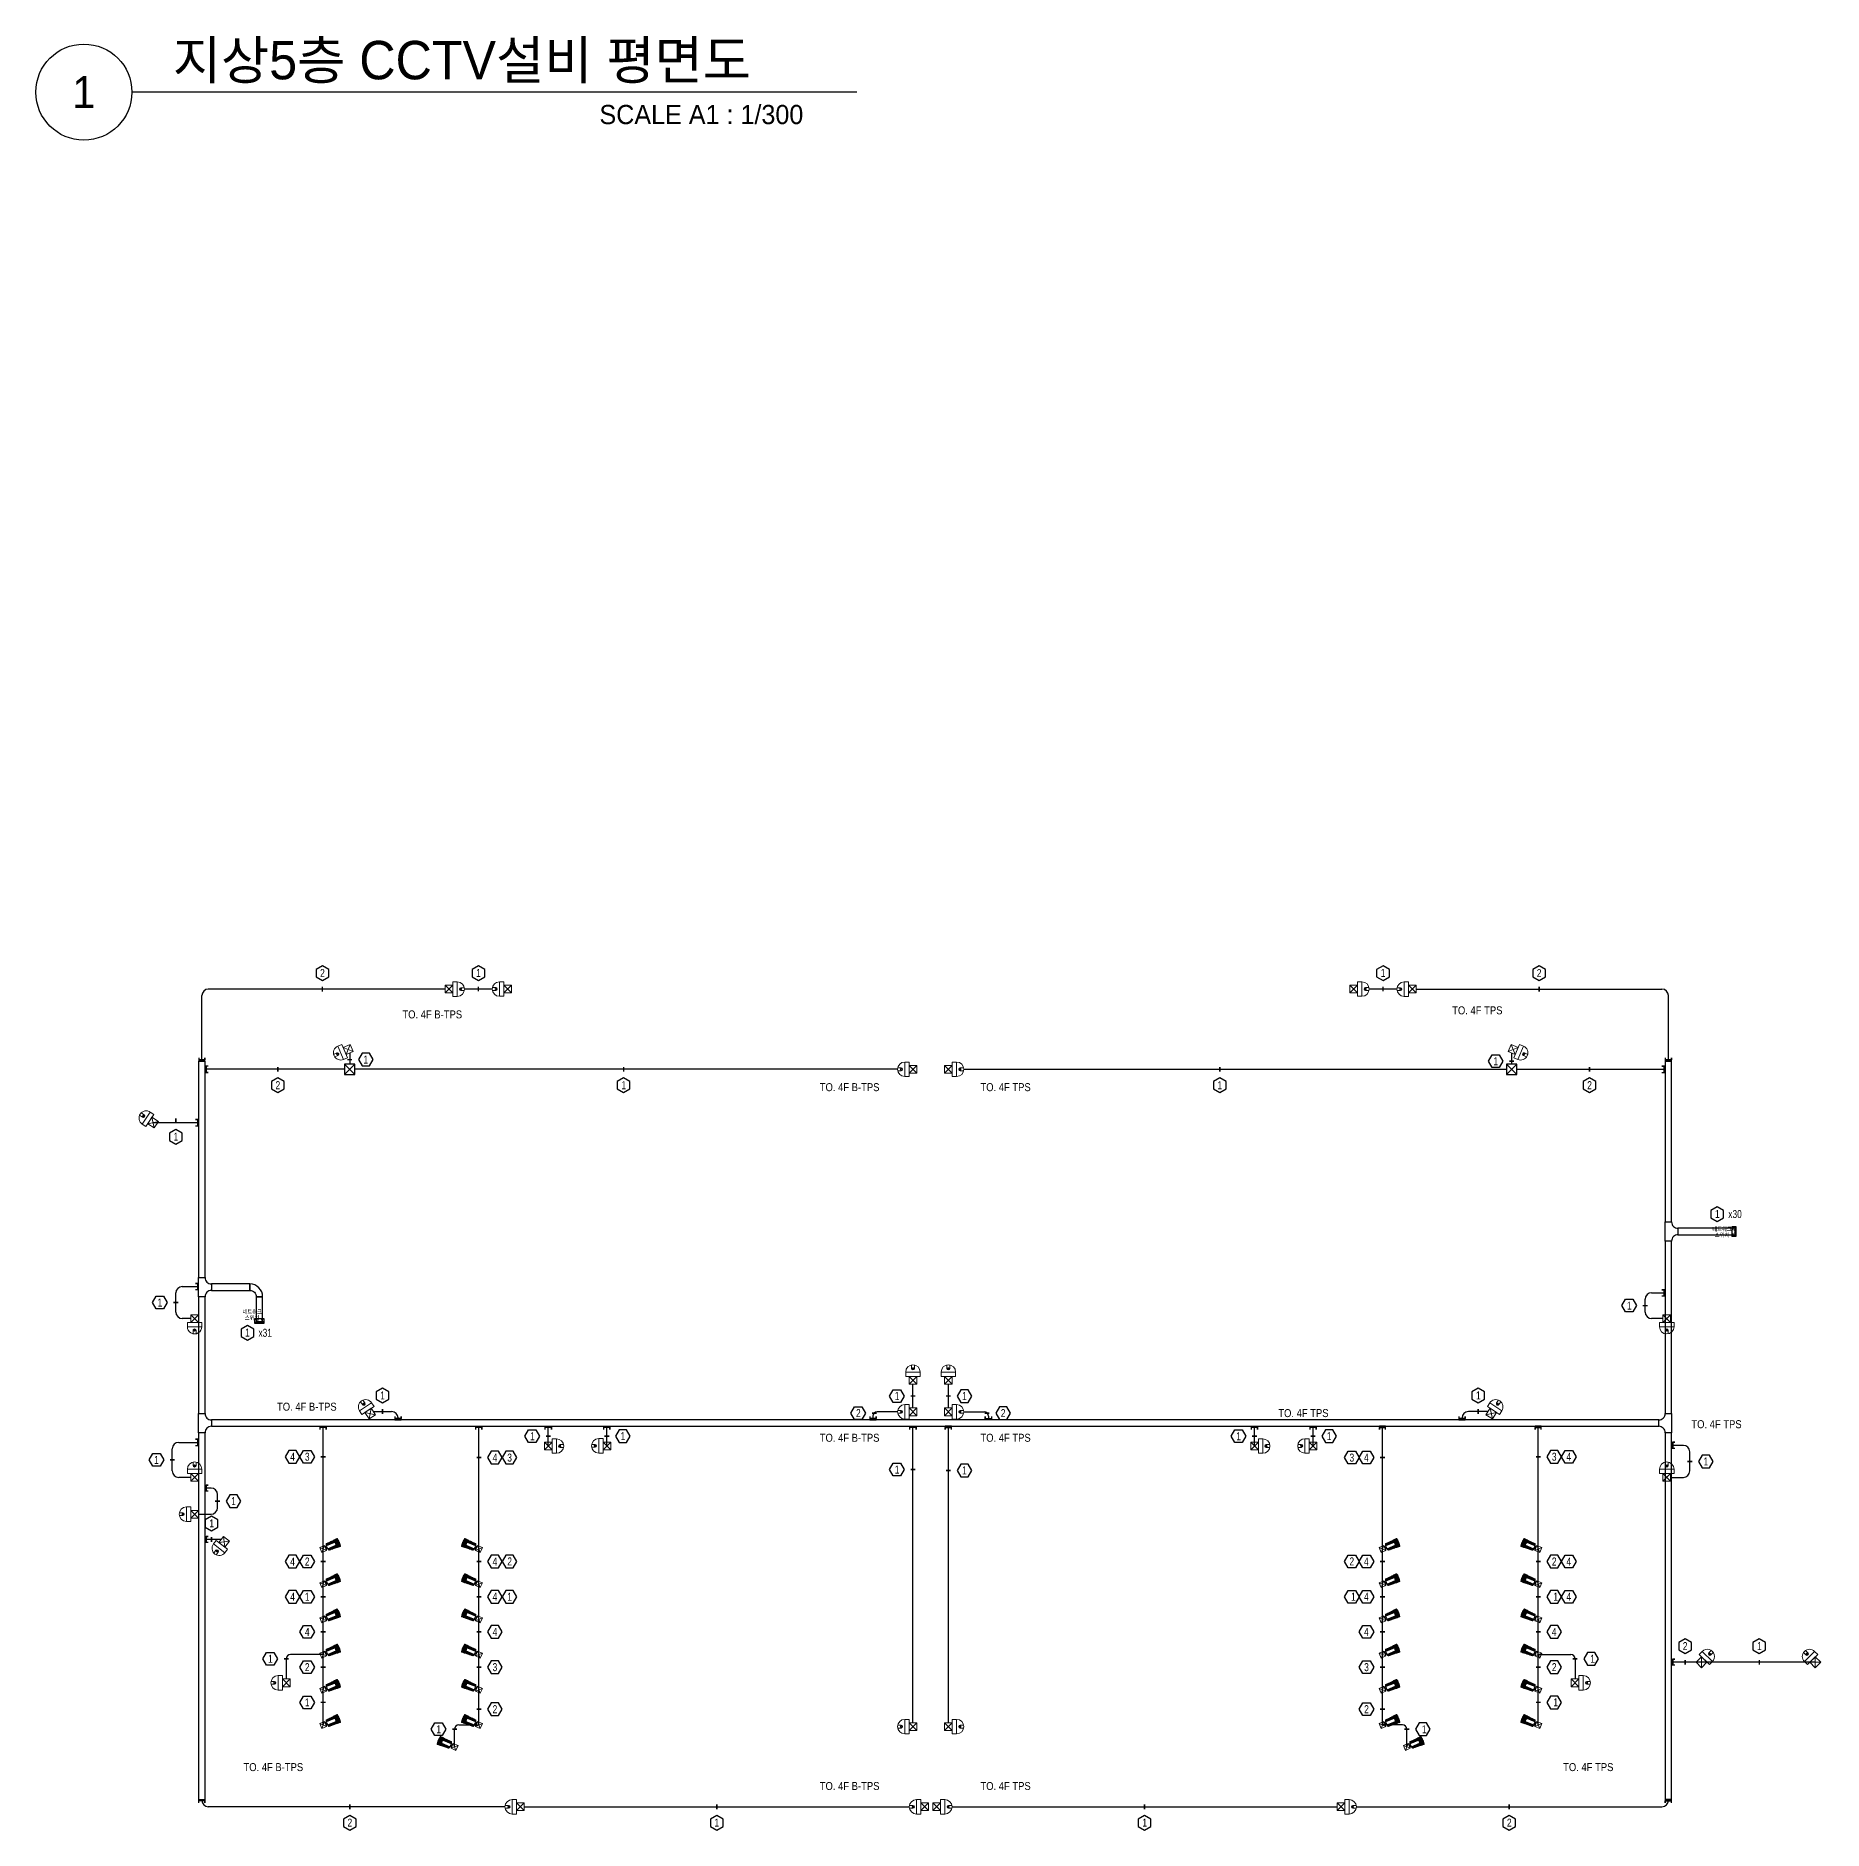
# Model space of a CAD drawing. Header units: millimetres. Extents: x 89860 to 502050, y -351975 to 882300.
# Drawn here: x 92815 to 176581, y 464253 to 548335 of the extents above; entities that cross this region are included whole.
import ezdxf
from ezdxf.enums import TextEntityAlignment as Align

# ---------------------------------------------------------------- set-up
doc = ezdxf.new("R2010")
doc.units = ezdxf.units.MM
doc.header["$LTSCALE"] = 150
doc.set_wipeout_variables(frame=1)
doc.linetypes.add('D1', pattern=[3, 1, -1, 1])
doc.layers.get('0').update_dxf_attribs({"lineweight": 0})
doc.layers.add('-----16 CCTV', color=3, linetype='Continuous', lineweight=0)
for name, color, linetype in [('-----17 CCTV Cable', 4, 'Continuous'), ('-----20 General Symbol', 3, 'Continuous'), ('-----27 Communication Cable Tray', 2, 'Continuous'), ('-----29 Indicator', 1, 'Continuous'), ('-----30 Text', 2, 'Continuous'), ('-----41 Drawing Title', 2, 'Continuous')]:
    doc.layers.add(name, color=color, linetype=linetype)
doc.styles.add('ELEC', font='')
doc.styles.get('ELEC').set_extended_font_data('Dotum')

# ---------------------------------------------------------------- blocks, each defined once
blk = doc.blocks.new('Dome Camera')
at = {"layer": '-----16 CCTV', "linetype": 'Continuous'}
for p, q in [((-180, 180), (180, -180)), ((180, 180), (-180, -180)), ((339, -180), (-339, -180)), ((-339, -180), (-339, -383)), ((-339, -383), (339, -383)), ((339, -383), (339, -180))]:
    blk.add_line(p, q, dxfattribs=at)
at = {"layer": '-----16 CCTV', "linetype": 'Continuous', "lineweight": 0}
for p, q in [((-339, -180), (339, -180)), ((-339, -383), (-339, -180)), ((-68, -553), (-68, -715)), ((68, -553), (68, -715)), ((339, -180), (339, -383))]:
    blk.add_line(p, q, dxfattribs=at)
at = {"layer": '-----16 CCTV', "linetype": 'Continuous'}
blk.add_lwpolyline([(180, 180), (-180, 180), (-180, -180), (180, -180)], close=True, dxfattribs=at)
blk.add_lwpolyline([(-68, -715), (-68, -553, -1), (68, -553), (68, -715)], format="xyb", dxfattribs=at)
at = {"layer": '-----16 CCTV', "linetype": 'Continuous', "lineweight": 0}
blk.add_circle((0, -553), 33.9, dxfattribs=at)
blk.add_circle((0, -553), 33.9, dxfattribs=at)
blk.add_arc((0, -383), 339, 180, 0, dxfattribs=at)
at = {"layer": '-----16 CCTV', "linetype": 'Continuous'}
blk.add_arc((0, -383), 339, 180, 0, dxfattribs=at)
blk = doc.blocks.new('O08')
blk.add_hatch(color=256).paths.add_polyline_path([(120, 51), (-120, 51), (-120, 0), (120, 0)])
blk.add_lwpolyline([(120, 127.5), (120, 0), (-120, 0), (-120, 127.5), (-120, 51), (120, 51)])
blk = doc.blocks.new('Thermal Camera')
at = {"layer": '-----16 CCTV', "transparency": 33554687}
h = blk.add_hatch(dxfattribs=at)
h.set_pattern_fill('ANSI38', color=256, scale=4, angle=368)
h.set_pattern_definition([(53, (129637.524, 55285.349), (-10.142671, 7.6430508), []), (143, (129637.524, 55285.349), (-27.9283927, 5.1434306), [31.75, -19.05])])
h.paths.add_polyline_path([(871, -222), (881, -216), (904, -120), (908, -62), (910, -9), (910, 0), (910, 9), (908, 62), (904, 120), (881, 216), (871, 222), (715, 218), (682, 208), (266, 187), (252, 181, 0.095066), (218, 94, -0.002871), (687, 95, -0.395185), (713, 70), (713, 0), (713, -70, -0.394589), (687, -95, -0.002872), (218, -94, 0.095066), (252, -181), (266, -187), (682, -208), (715, -218)])
at = {"layer": '-----16 CCTV'}
for p, q in [((-138, 138), (-138, -138)), ((138, 138), (-138, 138)), ((-138, -138), (138, 138)), ((-138, 138), (138, -138)), ((138, 138), (138, -138)), ((216, 53), (218, 86)), ((216, 53), (232, 44)), ((232, 0), (232, 44)), ((266, 187), (252, 181)), ((682, 208), (266, 187)), ((680, 78), (687, 95)), ((682, 208), (715, 218)), ((695, 62), (713, 70)), ((709, 0), (709, 69)), ((713, 0), (713, 70)), ((715, 218), (871, 222)), ((881, 216), (871, 222)), ((881, 216), (904, 120)), ((904, 120), (908, 62)), ((908, 62), (910, 9)), ((910, 9), (910, 0)), ((-138, -138), (138, -138)), ((216, -53), (232, -44)), ((216, -53), (218, -86)), ((232, 0), (232, -44)), ((266, -187), (252, -181)), ((682, -208), (266, -187)), ((680, -78), (687, -95)), ((682, -208), (715, -218)), ((695, -62), (713, -70)), ((709, 0), (709, -69)), ((713, 0), (713, -70)), ((715, -218), (871, -222)), ((881, -216), (871, -222)), ((881, -216), (904, -120)), ((904, -120), (908, -62)), ((908, -62), (910, -9)), ((910, -9), (910, 0))]:
    blk.add_line(p, q, dxfattribs=at)
at = {"layer": '-----16 CCTV', "lineweight": 13}
for p, q in [((138, -111), (138, 111)), ((218, 94), (218, 86)), ((218, 86), (680, 78)), ((695, 62), (695, 0)), ((218, -86), (680, -78)), ((218, -94), (218, -86)), ((695, -62), (695, 0))]:
    blk.add_line(p, q, dxfattribs=at)
for points in [[(138, 111), (138, 111)], [(151, 59), (151, 59)], [(151, 59), (151, 59)], [(159, 67), (159, -66)], [(217, 75), (165, 72), (165, -72), (217, -75)], [(208, 0), (208, 17)], [(208, 0), (208, -17)], [(217, 26), (232, 27)], [(151, -58), (151, -58)], [(217, -26), (232, -27)]]:
    blk.add_lwpolyline(points, dxfattribs=at)
blk.add_lwpolyline([(151, -59), (151, 59), (151, -58)], close=True, dxfattribs=at)
blk.add_lwpolyline([(151, -51, -0.298179), (157, -57), (157, 58)], format="xyb", dxfattribs=at)
for centre, radius, start, end in [((-200, 0), 356, 9.4628, 18.10039), ((149, 59), 8.39, 286.66509, 351.98602), ((170, 60), 13.2, 112.14996, 191.03428), ((217, 17), 9.34, 92.10396, 179.99455), ((463, 48), 250, 147.67125, 169.39345), ((538, -40708), 40804, 89.79124, 90.44929), ((304, -70229), 70321, 89.68911, 90.06973), ((-169, -8), 324, 341.4623, 350.9745), ((173, -59), 15.9, 172.87498, 240.25512), ((217, -17), 9.34, 180.00545, 267.89604), ((304, 70229), 70321, 269.93027, 270.31089), ((463, -48), 250, 190.60655, 212.32875), ((538, 40708), 40804, 269.55071, 270.20876)]:
    blk.add_arc(centre, radius, start, end, dxfattribs=at)
at = {"layer": '-----16 CCTV'}
for centre, radius, start, end in [((678, 61), 17, 3.87128, 82.4335), ((685, 67), 24.1, 4.13471, 89.12052), ((687, 69), 26.3, 3.65655, 89.90932), ((678, -61), 17, 277.5665, 356.12872), ((685, -67), 24.1, 270.87948, 355.86529), ((687, -69), 26.3, 270.09068, 356.34345)]:
    blk.add_arc(centre, radius, start, end, dxfattribs=at)
blk = doc.blocks.new('BOX(CCTV)')
blk.add_wipeout([(-200, 200), (-200, -200), (200, -200), (200, 200)])
at = {"layer": '-----20 General Symbol'}
for p, q in [((200, 200), (-200, -200)), ((-200, 200), (200, -200))]:
    blk.add_line(p, q, dxfattribs=at)
blk.add_lwpolyline([(-200, 200), (200, 200), (200, -200), (-200, -200)], close=True, dxfattribs=at)

msp = doc.modelspace()

# ---------------------------------------------------------------- linework, layer by layer
at = {"layer": '-----16 CCTV', "color": 3, "const_width": 0.198}
for points in [[(172504, 492681), (172504, 491879), (171181, 491879), (171181, 492681)], [(103615, 488806), (103615, 488005), (102292, 488005), (102292, 488806)]]:
    msp.add_lwpolyline(points, close=True, dxfattribs=at)
at = {"layer": '-----17 CCTV Cable'}
for p, q in [((112001, 503663), (100894, 503663)), ((114204, 503669), (112904, 503664)), ((156604, 503663), (155304, 503668)), ((157506, 503663), (169028, 503663)), ((100594, 500285, 0), (100594, 503363)), ((169328, 500285, 0), (169328, 503363)), ((161982, 500668, 0), (161982, 499906, 0)), ((133201, 499906), (107525, 499906)), ((136306, 499906), (169178, 499906, 0)), ((98305, 497406), (100444, 497406, 0)), ((99374, 488527), (99374, 489427)), ((99674, 489727), (100444, 489727, 0)), ((168540, 489435, 0), (169178, 489435, 0)), ((168240, 488527), (168240, 489135)), ((100074, 488227), (99674, 488227)), ((169073, 488227), (168540, 488227)), ((133924, 484035), (133923, 485155)), ((135583, 484035), (135584, 485155)), ((108630, 483869), (109490, 483869)), ((109790, 483569, 0), (109790, 483476, 0)), ((132050, 483656, 0), (132050, 483476, 0)), ((133201, 483856), (132250, 483856)), ((136306, 483856), (137257, 483856)), ((137457, 483656, 0), (137457, 483476, 0)), ((159657, 483569, 0), (159657, 483476, 0)), ((160877, 483869), (159957, 483869)), ((106279, 469180), (106279, 483176, 0)), ((113579, 469180), (113579, 483176, 0)), ((116831, 482253), (116831, 483176, 0)), ((119576, 482259), (119576, 483176, 0)), ((133924, 469285), (133924, 483176)), ((135584, 469285), (135584, 483176)), ((149931, 482250), (149931, 483176, 0)), ((152676, 482256), (152676, 483176, 0)), ((155929, 469180), (155929, 483176, 0)), ((163229, 469180), (163229, 483176, 0)), ((99210, 481083, 0), (99210, 482125, 0)), ((99510, 482425, 0), (100444, 482425, 0)), ((170033, 482283, 0), (169478, 482283, 0)), ((170333, 481083), (170333, 481983)), ((100074, 480783), (99510, 480783, 0)), ((101028, 480280, 0), (100743, 480280, 0)), ((169433, 480783), (170033, 480783)), ((101328, 479358, 0), (101328, 479980, 0)), ((100433, 479058), (101028, 479058, 0)), ((101501, 477875), (100744, 477875, 0)), ((104551, 472280), (104551, 472077)), ((104551, 472077), (104552, 471335)), ((106279, 472480), (104751, 472480)), ((163229, 472480), (164756, 472480)), ((164956, 472077), (164955, 471335)), ((164956, 472280), (164956, 472077)), ((176214, 472120), (169478, 472120, 0)), ((112638, 469180, 0), (113579, 469180)), ((156869, 469180, 0), (155929, 469180)), ((112438, 468153), (112438, 468980)), ((157069, 468153), (157069, 468980)), ((100594, 465686, 0), (100594, 465646, 0)), ((114800, 465346), (100894, 465346)), ((115702, 465345), (133751, 465346)), ((135756, 465346), (153804, 465346)), ((154706, 465346), (169028, 465346)), ((169328, 465686, 0), (169328, 465646, 0))]:
    msp.add_line(p, q, dxfattribs=at)
for centre, radius, start, end in [((100894, 503363, 0), 300, 90, 180), ((169028, 503363, 0), 300, 0, 90), ((99674, 489427, 0), 300, 90, 180), ((168540, 489135, 0), 300, 90, 180), ((99674, 488527), 300, 180, 270), ((168540, 488527), 300, 180, 270), ((109490, 483569, 0), 300, 0, 90), ((132250, 483656, 0), 200, 90, 180), ((137257, 483656, 0), 200, 0, 90), ((159957, 483569, 0), 300, 90, 180), ((99510, 482125, 0), 300, 90, 180), ((170033, 481983, 0), 300, 0, 90), ((99510, 481083, 0), 300, 180, 270), ((170033, 481083), 300, 270, 0), ((101028, 479980, 0), 300, 0, 90), ((101028, 479358, 0), 300, 270, 0), ((104751, 472280, 0), 200, 90, 180), ((164756, 472280, 0), 200, 0, 90), ((112638, 468980, 0), 200, 90, 180), ((156869, 468980, 0), 200, 0, 90), ((100894, 465646, 0), 300, 180, 270), ((169028, 465646, 0), 300, 270, 0)]:
    msp.add_arc(centre, radius, start, end, dxfattribs=at)
at = {"layer": '-----27 Communication Cable Tray', "elevation": 0}
for points in [[(100444, 500285), (100444, 490146), (100744, 490146), (100744, 500285)], [(169178, 500285), (169178, 492755), (169478, 492755), (169478, 500285)], [(172504, 492455), (169778, 492455), (169778, 492155), (172504, 492155)], [(169478, 483776), (169478, 491855), (169178, 491855), (169178, 483776)], [(102844, 489846), (101044, 489846), (101044, 489546), (102844, 489546)], [(100444, 489246), (100444, 483776), (100744, 483776), (100744, 489246)], [(103144, 489246), (103144, 488017), (103444, 488017), (103444, 489246)], [(101044, 483176), (168878, 483176), (168878, 483476), (101044, 483476)], [(100444, 482876), (100444, 465686), (100744, 465686), (100744, 482876)], [(169478, 465686), (169478, 482876), (169178, 482876), (169178, 465686)]]:
    msp.add_lwpolyline(points, close=True, dxfattribs=at)
for points in [[(169478, 491855), (169178, 491855), (169178, 491855), (169178, 492755), (169478, 492755, 0.414214), (169778, 492455), (169778, 492155), (169778, 492155, 0.414214)], [(100744, 489246), (100444, 489246), (100444, 489246), (100444, 490146), (100744, 490146, 0.414214), (101044, 489846), (101044, 489546), (101044, 489546, 0.414214)], [(102844, 489546), (102844, 489546, -0.414214), (103144, 489246), (103144, 489246), (103444, 489246, 0.414214), (102844, 489846)], [(100744, 482876), (100444, 482876), (100444, 482876), (100444, 483776), (100744, 483776, 0.414214), (101044, 483476), (101044, 483176), (101044, 483176, 0.414214)], [(169178, 483776), (169478, 483776), (169478, 483776), (169478, 482876), (169178, 482876, 0.414214), (168878, 483176), (168878, 483476), (168878, 483476, 0.414214)]]:
    msp.add_lwpolyline(points, format="xyb", close=True, dxfattribs=at)
at = {"layer": '-----27 Communication Cable Tray', "color": 1}
msp.add_lwpolyline([(172304, 492080), (172504, 492080), (172504, 492530), (172304, 492530), (172304, 492080)], dxfattribs=at)
at = {"layer": '-----27 Communication Cable Tray', "color": 1, "linetype": 'D1'}
for points in [[(172304, 492080), (172504, 492530)], [(172304, 492530), (172504, 492080)]]:
    msp.add_lwpolyline(points, dxfattribs=at)
at = {"layer": '-----27 Communication Cable Tray'}
for points in [[(172354, 492205), (172354, 492155), (172454, 492155), (172454, 492455), (172354, 492455), (172354, 492405)], [(172454, 492130), (172504, 492130), (172504, 492480), (172454, 492480), (172454, 492130)]]:
    msp.add_lwpolyline(points, dxfattribs=at)
at = {"layer": '-----27 Communication Cable Tray', "color": 1, "elevation": 0}
msp.add_lwpolyline([(103069, 488217), (103069, 488017), (103519, 488017), (103519, 488217), (103069, 488217)], dxfattribs=at)
at = {"layer": '-----27 Communication Cable Tray', "color": 1, "linetype": 'D1', "elevation": 0}
for points in [[(103069, 488217), (103519, 488017)], [(103519, 488217), (103069, 488017)]]:
    msp.add_lwpolyline(points, dxfattribs=at)
at = {"layer": '-----27 Communication Cable Tray', "elevation": 0}
for points in [[(103119, 488067), (103119, 488017), (103469, 488017), (103469, 488067), (103119, 488067)], [(103194, 488167), (103144, 488167), (103144, 488067), (103444, 488067), (103444, 488167), (103394, 488167)]]:
    msp.add_lwpolyline(points, dxfattribs=at)
at = {"layer": '-----29 Indicator'}
for points in [[(105946, 504583), (105946, 504240), (106243, 504068), (106541, 504240), (106541, 504583), (106243, 504755), (105946, 504583)], [(113256, 504587), (113256, 504244), (113554, 504072), (113851, 504244), (113851, 504587), (113554, 504759), (113256, 504587)], [(155656, 504586), (155656, 504243), (155954, 504071), (156251, 504243), (156251, 504586), (155954, 504758), (155656, 504586)], [(162969, 504583), (162969, 504240), (163267, 504068), (163564, 504240), (163564, 504583), (163267, 504755), (162969, 504583)], [(104450, 498985), (104450, 499328), (104153, 499500), (103855, 499328), (103855, 498985), (104153, 498813), (104450, 498985)], [(120660, 498985), (120660, 499328), (120363, 499500), (120065, 499328), (120065, 498985), (120363, 498813), (120660, 498985)], [(171916, 492953), (171916, 493296), (171619, 493468), (171321, 493296), (171321, 492953), (171619, 492781), (171916, 492953)], [(103027, 487388), (103027, 487732), (102730, 487903), (102433, 487732), (102433, 487388), (102730, 487217), (103027, 487388)], [(108763, 484790), (108763, 484446), (109060, 484275), (109358, 484446), (109358, 484790), (109060, 484961), (108763, 484790)], [(133003, 484892), (133346, 484892), (133518, 484595), (133346, 484298), (133003, 484298), (132831, 484595), (133003, 484892)], [(136504, 484892), (136161, 484892), (135989, 484595), (136161, 484298), (136504, 484298), (136676, 484595), (136504, 484892)], [(160120, 484790), (160120, 484446), (160417, 484275), (160714, 484446), (160714, 484790), (160417, 484961), (160120, 484790)], [(133003, 481447), (133346, 481447), (133518, 481150), (133346, 480853), (133003, 480853), (132831, 481150), (133003, 481447)], [(136504, 481407), (136161, 481407), (135989, 481110), (136161, 480813), (136504, 480813), (136676, 481110), (136504, 481407)], [(105358, 472187), (105701, 472187), (105873, 471890), (105701, 471593), (105358, 471593), (105186, 471890), (105358, 472187)], [(114499, 472187), (114156, 472187), (113984, 471890), (114156, 471593), (114499, 471593), (114671, 471890), (114499, 472187)], [(155008, 472187), (155351, 472187), (155523, 471890), (155351, 471593), (155008, 471593), (154836, 471890), (155008, 472187)], [(164149, 472187), (163806, 472187), (163634, 471890), (163806, 471593), (164149, 471593), (164321, 471890), (164149, 472187)], [(111518, 469277), (111861, 469277), (112033, 468980), (111861, 468683), (111518, 468683), (111346, 468980), (111518, 469277)], [(157989, 469277), (157646, 469277), (157474, 468980), (157646, 468683), (157989, 468683), (158161, 468980), (157989, 469277)], [(107824, 464425), (107824, 464769), (107526, 464940), (107229, 464769), (107229, 464425), (107526, 464253), (107824, 464425)], [(125024, 464425), (125024, 464768), (124727, 464940), (124429, 464768), (124429, 464425), (124727, 464253), (125024, 464425)], [(145077, 464425), (145077, 464769), (144780, 464940), (144482, 464769), (144482, 464425), (144780, 464253), (145077, 464425)], [(162164, 464425), (162164, 464769), (161867, 464940), (161569, 464769), (161569, 464425), (161867, 464253), (162164, 464425)]]:
    msp.add_lwpolyline(points, close=True, dxfattribs=at)
for points in [[(106243, 503552, 74.1, 74.1, 0), (106243, 503774, 0, 0, 0), (106243, 504068, 0, 0, 0)], [(113554, 503556, 74.1, 74.1, 0), (113554, 503778, 0, 0, 0), (113554, 504072, 0, 0, 0)], [(155954, 503554, 74.1, 74.1, 0), (155954, 503777, 0, 0, 0), (155954, 504071, 0, 0, 0)], [(163267, 503552, 74.1, 74.1, 0), (163267, 503774, 0, 0, 0), (163267, 504068, 0, 0, 0)], [(104153, 500017, 74.1, 74.1, 0), (104153, 499794, 0, 0, 0), (104153, 499500, 0, 0, 0)], [(120363, 500017, 74.1, 74.1, 0), (120363, 499794, 0, 0, 0), (120363, 499500, 0, 0, 0)], [(134035, 484595, 74.1, 74.1, 0), (133812, 484595, 0, 0, 0), (133518, 484595, 0, 0, 0)], [(135473, 484595, 74.1, 74.1, 0), (135695, 484595, 0, 0, 0), (135989, 484595, 0, 0, 0)], [(109060, 483758, 74.1, 74.1, 0), (109060, 483980, 0, 0, 0), (109060, 484275, 0, 0, 0)], [(160417, 483758, 74.1, 74.1, 0), (160417, 483980, 0, 0, 0), (160417, 484275, 0, 0, 0)], [(134035, 481150, 74.1, 74.1, 0), (133812, 481150, 0, 0, 0), (133518, 481150, 0, 0, 0)], [(135472, 481110, 74.1, 74.1, 0), (135695, 481110, 0, 0, 0), (135989, 481110, 0, 0, 0)], [(106390, 471890, 74.1, 74.1, 0), (106167, 471890, 0, 0, 0), (105873, 471890, 0, 0, 0)], [(113467, 471890, 74.1, 74.1, 0), (113690, 471890, 0, 0, 0), (113984, 471890, 0, 0, 0)], [(156040, 471890, 74.1, 74.1, 0), (155817, 471890, 0, 0, 0), (155523, 471890, 0, 0, 0)], [(163117, 471890, 74.1, 74.1, 0), (163340, 471890, 0, 0, 0), (163634, 471890, 0, 0, 0)], [(112550, 468980, 74.1, 74.1, 0), (112327, 468980, 0, 0, 0), (112033, 468980, 0, 0, 0)], [(156958, 468980, 74.1, 74.1, 0), (157180, 468980, 0, 0, 0), (157474, 468980, 0, 0, 0)], [(107526, 465457, 74.1, 74.1, 0), (107526, 465234, 0, 0, 0), (107526, 464940, 0, 0, 0)], [(124727, 465457, 74.1, 74.1, 0), (124727, 465234, 0, 0, 0), (124727, 464940, 0, 0, 0)], [(144780, 465457, 74.1, 74.1, 0), (144780, 465234, 0, 0, 0), (144780, 464940, 0, 0, 0)], [(161867, 465457, 74.1, 74.1, 0), (161867, 465234, 0, 0, 0), (161867, 464940, 0, 0, 0)]]:
    msp.add_lwpolyline(points, format="xyseb", dxfattribs=at)
at = {"layer": '-----29 Indicator', "elevation": 0}
for points in [[(161062, 500584), (161405, 500584), (161577, 500287), (161405, 499989), (161062, 499989), (160890, 500287), (161062, 500584)], [(148597, 498985), (148597, 499328), (148300, 499500), (148003, 499328), (148003, 498985), (148300, 498813), (148597, 498985)], [(165927, 498985), (165927, 499328), (165630, 499500), (165333, 499328), (165333, 498985), (165630, 498813), (165927, 498985)], [(99672, 496571), (99672, 496915), (99374, 497086), (99077, 496915), (99077, 496571), (99374, 496399), (99672, 496571)], [(98453, 489275), (98797, 489275), (98969, 488977), (98797, 488680), (98453, 488680), (98282, 488977), (98453, 489275)], [(167319, 489128), (167663, 489128), (167834, 488831), (167663, 488534), (167319, 488534), (167148, 488831), (167319, 489128)], [(131188, 484095), (131531, 484095), (131703, 483797), (131531, 483500), (131188, 483500), (131016, 483797), (131188, 484095)], [(138319, 484095), (137976, 484095), (137804, 483797), (137976, 483500), (138319, 483500), (138491, 483797), (138319, 484095)], [(115911, 483012), (116254, 483012), (116426, 482714), (116254, 482417), (115911, 482417), (115739, 482714), (115911, 483012)], [(120496, 483015), (120153, 483015), (119981, 482717), (120153, 482420), (120496, 482420), (120668, 482717), (120496, 483015)], [(149011, 483010), (149354, 483010), (149526, 482713), (149354, 482415), (149011, 482415), (148839, 482713), (149011, 483010)], [(153596, 483013), (153253, 483013), (153081, 482716), (153253, 482418), (153596, 482418), (153768, 482716), (153596, 483013)], [(98290, 481901), (98633, 481901), (98805, 481604), (98633, 481306), (98290, 481306), (98118, 481604), (98290, 481901)], [(105015, 482049), (104671, 482049), (104499, 481751), (104671, 481454), (105015, 481454), (105186, 481751), (105015, 482049)], [(105358, 482049), (105701, 482049), (105873, 481751), (105701, 481454), (105358, 481454), (105186, 481751), (105358, 482049)], [(114499, 482007), (114156, 482007), (113984, 481710), (114156, 481413), (114499, 481413), (114671, 481710), (114499, 482007)], [(115186, 482007), (114843, 482007), (114671, 481710), (114843, 481413), (115186, 481413), (115358, 481710), (115186, 482007)], [(154321, 482007), (154665, 482007), (154836, 481710), (154665, 481413), (154321, 481413), (154149, 481710), (154321, 482007)], [(155008, 482007), (155351, 482007), (155523, 481710), (155351, 481413), (155008, 481413), (154836, 481710), (155008, 482007)], [(164149, 482049), (163806, 482049), (163634, 481751), (163806, 481454), (164149, 481454), (164321, 481751), (164149, 482049)], [(164493, 482049), (164836, 482049), (165008, 481751), (164836, 481454), (164493, 481454), (164321, 481751), (164493, 482049)], [(171254, 481830), (170910, 481830), (170738, 481533), (170910, 481235), (171254, 481235), (171425, 481533), (171254, 481830)], [(102248, 479966), (101905, 479966), (101733, 479669), (101905, 479371), (102248, 479371), (102420, 479669), (102248, 479966)], [(100752, 478796), (100752, 478452), (101049, 478280), (101347, 478452), (101347, 478796), (101049, 478967), (100752, 478796)], [(100753, 478793), (100753, 478449), (101050, 478278), (101347, 478449), (101347, 478793), (101050, 478965), (100753, 478793)], [(105015, 477137), (104671, 477137), (104499, 476840), (104671, 476543), (105015, 476543), (105186, 476840), (105015, 477137)], [(105358, 477137), (105701, 477137), (105873, 476840), (105701, 476543), (105358, 476543), (105186, 476840), (105358, 477137)], [(114499, 477137), (114156, 477137), (113984, 476840), (114156, 476543), (114499, 476543), (114671, 476840), (114499, 477137)], [(115189, 477143), (114846, 477143), (114674, 476845), (114846, 476548), (115189, 476548), (115361, 476845), (115189, 477143)], [(154318, 477143), (154662, 477143), (154833, 476845), (154662, 476548), (154318, 476548), (154146, 476845), (154318, 477143)], [(155008, 477137), (155351, 477137), (155523, 476840), (155351, 476543), (155008, 476543), (154836, 476840), (155008, 477137)], [(164149, 477137), (163806, 477137), (163634, 476840), (163806, 476543), (164149, 476543), (164321, 476840), (164149, 477137)], [(164493, 477137), (164836, 477137), (165008, 476840), (164836, 476543), (164493, 476543), (164321, 476840), (164493, 477137)], [(105015, 475487), (104671, 475487), (104499, 475190), (104671, 474893), (105015, 474893), (105186, 475190), (105015, 475487)], [(105358, 475487), (105701, 475487), (105873, 475190), (105701, 474893), (105358, 474893), (105186, 475190), (105358, 475487)], [(114499, 475487), (114156, 475487), (113984, 475190), (114156, 474893), (114499, 474893), (114671, 475190), (114499, 475487)], [(115186, 475487), (114843, 475487), (114671, 475190), (114843, 474893), (115186, 474893), (115358, 475190), (115186, 475487)], [(154321, 475487), (154665, 475487), (154836, 475190), (154665, 474893), (154321, 474893), (154149, 475190), (154321, 475487)], [(155008, 475487), (155351, 475487), (155523, 475190), (155351, 474893), (155008, 474893), (154836, 475190), (155008, 475487)], [(164149, 475487), (163806, 475487), (163634, 475190), (163806, 474893), (164149, 474893), (164321, 475190), (164149, 475487)], [(164493, 475487), (164836, 475487), (165008, 475190), (164836, 474893), (164493, 474893), (164321, 475190), (164493, 475487)], [(105358, 473837), (105701, 473837), (105873, 473540), (105701, 473243), (105358, 473243), (105186, 473540), (105358, 473837)], [(114499, 473837), (114156, 473837), (113984, 473540), (114156, 473243), (114499, 473243), (114671, 473540), (114499, 473837)], [(155008, 473837), (155351, 473837), (155523, 473540), (155351, 473243), (155008, 473243), (154836, 473540), (155008, 473837)], [(164149, 473837), (163806, 473837), (163634, 473540), (163806, 473243), (164149, 473243), (164321, 473540), (164149, 473837)], [(103630, 472577), (103974, 472577), (104146, 472280), (103974, 471983), (103630, 471983), (103459, 472280), (103630, 472577)], [(165877, 472577), (165533, 472577), (165362, 472280), (165533, 471983), (165877, 471983), (166048, 472280), (165877, 472577)], [(169813, 473041), (169813, 472697), (170110, 472525), (170407, 472697), (170407, 473041), (170110, 473212), (169813, 473041)], [(173293, 473041), (173293, 472697), (173590, 472525), (173887, 472697), (173887, 473041), (173590, 473212), (173293, 473041)], [(105358, 470537), (105701, 470537), (105873, 470240), (105701, 469943), (105358, 469943), (105186, 470240), (105358, 470537)], [(114499, 470217), (114156, 470217), (113984, 469920), (114156, 469623), (114499, 469623), (114671, 469920), (114499, 470217)], [(155008, 470217), (155351, 470217), (155523, 469920), (155351, 469623), (155008, 469623), (154836, 469920), (155008, 470217)], [(164149, 470537), (163806, 470537), (163634, 470240), (163806, 469943), (164149, 469943), (164321, 470240), (164149, 470537)]]:
    msp.add_lwpolyline(points, close=True, dxfattribs=at)
for points in [[(162093, 500287, 74.1, 74.1, 0), (161871, 500287, 0, 0, 0), (161577, 500287, 0, 0, 0)], [(148300, 500017, 74.1, 74.1, 0), (148300, 499794, 0, 0, 0), (148300, 499500, 0, 0, 0)], [(165630, 500017, 74.1, 74.1, 0), (165630, 499794, 0, 0, 0), (165630, 499500, 0, 0, 0)], [(99374, 497603, 74.1, 74.1, 0), (99374, 497380, 0, 0, 0), (99374, 497086, 0, 0, 0)], [(99485, 488977, 74.1, 74.1, 0), (99263, 488977, 0, 0, 0), (98969, 488977, 0, 0, 0)], [(168351, 488831, 74.1, 74.1, 0), (168129, 488831, 0, 0, 0), (167834, 488831, 0, 0, 0)], [(132220, 483797, 74.1, 74.1, 0), (131997, 483797, 0, 0, 0), (131703, 483797, 0, 0, 0)], [(137287, 483797, 74.1, 74.1, 0), (137510, 483797, 0, 0, 0), (137804, 483797, 0, 0, 0)], [(116943, 482714, 74.1, 74.1, 0), (116720, 482714, 0, 0, 0), (116426, 482714, 0, 0, 0)], [(119464, 482717, 74.1, 74.1, 0), (119687, 482717, 0, 0, 0), (119981, 482717, 0, 0, 0)], [(150043, 482713, 74.1, 74.1, 0), (149820, 482713, 0, 0, 0), (149526, 482713, 0, 0, 0)], [(152564, 482716, 74.1, 74.1, 0), (152787, 482716, 0, 0, 0), (153081, 482716, 0, 0, 0)], [(99321, 481604, 74.1, 74.1, 0), (99099, 481604, 0, 0, 0), (98805, 481604, 0, 0, 0)], [(106390, 481751, 74.1, 74.1, 0), (106167, 481751, 0, 0, 0), (105873, 481751, 0, 0, 0)], [(113467, 481710, 74.1, 74.1, 0), (113690, 481710, 0, 0, 0), (113984, 481710, 0, 0, 0)], [(156040, 481710, 74.1, 74.1, 0), (155817, 481710, 0, 0, 0), (155523, 481710, 0, 0, 0)], [(163117, 481751, 74.1, 74.1, 0), (163340, 481751, 0, 0, 0), (163634, 481751, 0, 0, 0)], [(170222, 481533, 74.1, 74.1, 0), (170444, 481533, 0, 0, 0), (170738, 481533, 0, 0, 0)], [(101216, 479669, 74.1, 74.1, 0), (101439, 479669, 0, 0, 0), (101733, 479669, 0, 0, 0)], [(101049, 477764, 74.1, 74.1, 0), (101049, 477986, 0, 0, 0), (101049, 478280, 0, 0, 0)], [(101050, 477761, 74.1, 74.1, 0), (101050, 477984, 0, 0, 0), (101050, 478278, 0, 0, 0)], [(106390, 476840, 74.1, 74.1, 0), (106167, 476840, 0, 0, 0), (105873, 476840, 0, 0, 0)], [(113467, 476840, 74.1, 74.1, 0), (113690, 476840, 0, 0, 0), (113984, 476840, 0, 0, 0)], [(156040, 476840, 74.1, 74.1, 0), (155817, 476840, 0, 0, 0), (155523, 476840, 0, 0, 0)], [(163117, 476840, 74.1, 74.1, 0), (163340, 476840, 0, 0, 0), (163634, 476840, 0, 0, 0)], [(106390, 475190, 74.1, 74.1, 0), (106167, 475190, 0, 0, 0), (105873, 475190, 0, 0, 0)], [(113467, 475190, 74.1, 74.1, 0), (113690, 475190, 0, 0, 0), (113984, 475190, 0, 0, 0)], [(156040, 475190, 74.1, 74.1, 0), (155817, 475190, 0, 0, 0), (155523, 475190, 0, 0, 0)], [(163117, 475190, 74.1, 74.1, 0), (163340, 475190, 0, 0, 0), (163634, 475190, 0, 0, 0)], [(106390, 473540, 74.1, 74.1, 0), (106167, 473540, 0, 0, 0), (105873, 473540, 0, 0, 0)], [(113467, 473540, 74.1, 74.1, 0), (113690, 473540, 0, 0, 0), (113984, 473540, 0, 0, 0)], [(156040, 473540, 74.1, 74.1, 0), (155817, 473540, 0, 0, 0), (155523, 473540, 0, 0, 0)], [(163117, 473540, 74.1, 74.1, 0), (163340, 473540, 0, 0, 0), (163634, 473540, 0, 0, 0)], [(170110, 472009, 74.1, 74.1, 0), (170110, 472231, 0, 0, 0), (170110, 472525, 0, 0, 0)], [(173590, 472009, 74.1, 74.1, 0), (173590, 472231, 0, 0, 0), (173590, 472525, 0, 0, 0)], [(104662, 472280, 74.1, 74.1, 0), (104440, 472280, 0, 0, 0), (104146, 472280, 0, 0, 0)], [(164845, 472280, 74.1, 74.1, 0), (165067, 472280, 0, 0, 0), (165362, 472280, 0, 0, 0)], [(106390, 470240, 74.1, 74.1, 0), (106167, 470240, 0, 0, 0), (105873, 470240, 0, 0, 0)], [(163117, 470240, 74.1, 74.1, 0), (163340, 470240, 0, 0, 0), (163634, 470240, 0, 0, 0)], [(113467, 469920, 74.1, 74.1, 0), (113690, 469920, 0, 0, 0), (113984, 469920, 0, 0, 0)], [(156040, 469920, 74.1, 74.1, 0), (155817, 469920, 0, 0, 0), (155523, 469920, 0, 0, 0)]]:
    msp.add_lwpolyline(points, format="xyseb", dxfattribs=at)
at = {"layer": '-----41 Drawing Title', "color": 7}
msp.add_line((131285, 545700), (97315, 545700), dxfattribs=at)
msp.add_circle((95065, 545700), 2250, dxfattribs=at)

# ---------------------------------------------------------------- block references
at = {"layer": '-----16 CCTV', "xscale": -1}
for p, rotation in [((112181, 503663), 90.0404919361149), ((154581, 503669), 90.0404919361149), ((162055, 500833, 0), 66.31160695156338), ((135584, 499905), 90.0404919361149), ((169253, 488227), 0.04049193611482594), ((133923, 485335), 180.0404919361149), ((161027, 483770), 146.5755410376465), ((135584, 483855), 90.0404919361149), ((116831, 482253), 90.0404919361149), ((149931, 482250), 90.0404919361149), ((100254, 480783), 180.0404919361149), ((101644, 477762), 322.3833589308917), ((176214, 472120), 225.0404919361149), ((164956, 471155), 90.0404919361149), ((135584, 469105), 90.0404919361149), ((135034, 465345), 90.0404919361149), ((153984, 465345), 90.0404919361149)]:
    msp.add_blockref('Dome Camera', p, dxfattribs=dict(at, rotation=rotation))
at = {"layer": '-----16 CCTV'}
for p, rotation in [((114926, 503669), 269.9595080638851), ((157326, 503663), 269.9595080638851), ((107453, 500833, 0), 293.6883930484366), ((133923, 499905), 269.9595080638851), ((98305, 497406), 235.8450351181425), ((100254, 488227), 359.9595080638851), ((135584, 485335), 179.9595080638851), ((108480, 483770), 213.4244589623535), ((133924, 483855), 269.9595080638851), ((119576, 482259), 269.9595080638851), ((152676, 482256), 269.9595080638851), ((169253, 480783), 179.9595080638851), ((100253, 479058), 269.9595080638851), ((170881, 472120), 134.9595080638851), ((104551, 471155), 269.9595080638851), ((133923, 469105), 269.9595080638851), ((115522, 465345), 269.9595080638851), ((134474, 465345), 269.9595080638851)]:
    msp.add_blockref('Dome Camera', p, dxfattribs=dict(at, rotation=rotation))
at = {"layer": '-----16 CCTV', "color": 3}
for p, xscale, yscale, zscale, rotation in [((106279, 477430), 0.9023765432099201, 0.9023765432099201, 0.9023765432099201, 22.55654688363872), ((113579, 477430), -0.9023765432099202, 0.9023765432099203, 0.9023765432099203, 337.4434531163613), ((155929, 477430), 0.9023765432099202, 0.9023765432099202, 0.9023765432099202, 22.55654688363872), ((163229, 477430), -0.9023765432099202, 0.9023765432099203, 0.9023765432099203, 337.4434531163613), ((106279, 475780), 0.9023765432099201, 0.9023765432099201, 0.9023765432099201, 22.55654688363872), ((113579, 475780), -0.9023765432099202, 0.9023765432099203, 0.9023765432099203, 337.4434531163613), ((155929, 475780), 0.9023765432099202, 0.9023765432099202, 0.9023765432099202, 22.55654688363872), ((163229, 475780), -0.9023765432099203, 0.9023765432099202, 0.9023765432099202, 337.4434531163612), ((106279, 474130), 0.9023765432099201, 0.9023765432099201, 0.9023765432099201, 22.55654688363872), ((113579, 474130), -0.9023765432099202, 0.9023765432099203, 0.9023765432099203, 337.4434531163613), ((155929, 474130), 0.9023765432099202, 0.9023765432099202, 0.9023765432099202, 22.55654688363872), ((163229, 474130), -0.9023765432099203, 0.9023765432099202, 0.9023765432099202, 337.4434531163612), ((106279, 472480), 0.9023765432099201, 0.9023765432099201, 0.9023765432099201, 22.55654688363872), ((113579, 472480), -0.9023765432099202, 0.9023765432099203, 0.9023765432099203, 337.4434531163613), ((155929, 472480), 0.9023765432099202, 0.9023765432099202, 0.9023765432099202, 22.55654688363872), ((163229, 472480), -0.9023765432099203, 0.9023765432099202, 0.9023765432099202, 337.4434531163612), ((106279, 470830), 0.9023765432099201, 0.9023765432099201, 0.9023765432099201, 22.55654688363872), ((113579, 470830), -0.9023765432099202, 0.9023765432099203, 0.9023765432099203, 337.4434531163613), ((155929, 470830), 0.9023765432099202, 0.9023765432099202, 0.9023765432099202, 22.55654688363872), ((163229, 470830), -0.9023765432099203, 0.9023765432099202, 0.9023765432099202, 337.4434531163612), ((106279, 469180), 0.9023765432099201, 0.9023765432099201, 0.9023765432099201, 22.55654688363872), ((113579, 469180), -0.9023765432099202, 0.9023765432099203, 0.9023765432099203, 337.4434531163613), ((155929, 469180), 0.9023765432099202, 0.9023765432099202, 0.9023765432099202, 22.55654688363872), ((163229, 469180), -0.9023765432099203, 0.9023765432099202, 0.9023765432099202, 337.4434531163612), ((112438, 468153), -0.9023765432099202, 0.9023765432099203, 0.9023765432099203, 337.4434531163613), ((157069, 468153), 0.9023765432099202, 0.9023765432099202, 0.9023765432099202, 22.55654688363872)]:
    msp.add_blockref('Thermal Camera', p, dxfattribs=dict(at, xscale=xscale, yscale=yscale, zscale=zscale, rotation=rotation))
at = {"layer": '-----17 CCTV Cable', "yscale": 1.199999999953434, "zscale": 1.199999999953434}
for p, xscale in [((100594, 500285, 0), -1.199999999953434), ((169328, 500285, 0), -1.199999999953434), ((109790, 483476, 0), -1.199999999953434), ((132050, 483476, 0), -1.199999999953434), ((137457, 483476, 0), 1.199999999953434), ((159657, 483476, 0), -1.199999999953434)]:
    msp.add_blockref('O08', p, dxfattribs=dict(at, xscale=xscale))
for p, xscale, rotation in [((100744, 499906, 0), -1.199999999953434, 269.9999999999889), ((169178, 499906, 0), -1.199999999953434, 90), ((100444, 497406, 0), -1.199999999953434, 90), ((100444, 489727, 0), -1.199999999953434, 90), ((169178, 489435, 0), -1.199999999953434, 90), ((106279, 483176, 0), 1.199999999953434, 180), ((113579, 483176, 0), 1.199999999953434, 180), ((116831, 483176, 0), 1.199999999953434, 180), ((119576, 483176, 0), 1.199999999953434, 180), ((133924, 483176), 1.199999999953434, 180), ((135584, 483176), -1.199999999953434, 180), ((149931, 483176, 0), 1.199999999953434, 180), ((152676, 483176, 0), 1.199999999953434, 180), ((155929, 483176, 0), -1.199999999953434, 180), ((163229, 483176, 0), -1.199999999953434, 180), ((100444, 482425, 0), -1.199999999953434, 90), ((169478, 482283, 0), 1.199999999953434, 270), ((100743, 480280, 0), 1.199999999953434, 270), ((100743, 477875, 0), 1.199999999953434, 270), ((169478, 472120, 0), 1.199999999953434, 270), ((100594, 465686, 0), 1.199999999953434, 180), ((169328, 465686, 0), -1.199999999953434, 180)]:
    msp.add_blockref('O08', p, dxfattribs=dict(at, xscale=xscale, rotation=rotation))

# ---------------------------------------------------------------- texts
at = {"layer": '-----16 CCTV', "color": 3, "style": 'ELEC', "width": 0.9}
for s, p in [('네트워크', (171842, 492420)), ('스위치', (171842, 492140)), ('네트워크', (102954, 488546)), ('스위치', (102954, 488266))]:
    msp.add_text(s, height=197.6, dxfattribs=at).set_placement(p, align=Align.MIDDLE_CENTER)
at = {"layer": '-----30 Text', "transparency": 33554687, "style": 'ELEC', "width": 0.8}
for s, p in [('2', (106247, 504418)), ('1', (113558, 504422)), ('1', (155958, 504421)), ('2', (163271, 504418)), ('1', (108278, 500360, 0)), ('1', (161237, 500287, 0)), ('2', (104157, 499163)), ('1', (120367, 499163)), ('1', (148304, 499163, 0)), ('2', (165634, 499163, 0)), ('1', (99378, 496749, 0)), ('1', (171623, 493130)), ('x30', (172453, 493124)), ('1', (98629, 488977, 0)), ('1', (167495, 488831, 0)), ('1', (102734, 487566)), ('x31', (103564, 487560)), ('1', (109064, 484624)), ('1', (133178, 484595)), ('1', (136337, 484595)), ('1', (160421, 484624)), ('2', (131364, 483797, 0)), ('2', (138151, 483797, 0)), ('1', (116087, 482714, 0)), ('1', (120329, 482717, 0)), ('1', (149187, 482713, 0)), ('1', (153429, 482716, 0)), ('4', (104847, 481751, 0)), ('3', (105534, 481751, 0)), ('4', (114331, 481710, 0)), ('3', (115018, 481710, 0)), ('3', (154494, 481710, 0)), ('4', (155175, 481710, 0)), ('3', (163978, 481751, 0)), ('4', (164660, 481751, 0)), ('1', (98465, 481604, 0)), ('1', (133179, 481150)), ('1', (136336, 481110)), ('1', (171086, 481533, 0)), ('1', (102080, 479669, 0)), ('1', (101053, 478630, 0)), ('1', (101054, 478627, 0)), ('4', (104847, 476840, 0)), ('2', (105534, 476840, 0)), ('4', (114331, 476840, 0)), ('2', (115021, 476845, 0)), ('2', (154490, 476845, 0)), ('4', (155175, 476840, 0)), ('2', (163978, 476840, 0)), ('4', (164660, 476840, 0)), ('4', (104847, 475190, 0)), ('1', (105534, 475190, 0)), ('4', (114331, 475190, 0)), ('1', (115018, 475190, 0)), ('1', (154564, 475190, 0)), ('4', (155175, 475190, 0)), ('1', (164048, 475190, 0)), ('4', (164660, 475190, 0)), ('4', (105534, 473540, 0)), ('4', (114331, 473540, 0)), ('4', (155175, 473540, 0)), ('4', (163973, 473540, 0)), ('2', (170114, 472875, 0)), ('1', (173594, 472875)), ('1', (103806, 472280)), ('2', (105534, 471890)), ('3', (114331, 471890)), ('3', (155180, 471890)), ('2', (163978, 471890)), ('1', (165776, 472280)), ('1', (105534, 470240)), ('2', (114331, 469920)), ('2', (155180, 469920)), ('1', (164048, 470240)), ('1', (111693, 468980)), ('1', (157889, 468980)), ('2', (107530, 464603)), ('1', (124731, 464602)), ('1', (144784, 464603)), ('2', (161871, 464603))]:
    msp.add_text(s, height=375, dxfattribs=at).set_placement(p, align=Align.MIDDLE_CENTER)
at = {"layer": '-----30 Text', "style": 'ELEC', "width": 0.9}
for s, p in [('TO. 4F TPS', (160374, 502670, 0)), ('TO. 4F B-TPS', (111394, 502480, 0)), ('TO. 4F B-TPS', (130954, 499070, 0)), ('TO. 4F TPS', (138264, 499070, 0)), ('TO. 4F B-TPS', (105514, 484096, 0)), ('TO. 4F TPS', (152224, 483796, 0)), ('TO. 4F B-TPS', (130954, 482640, 0)), ('TO. 4F TPS', (138264, 482640, 0)), ('TO. 4F TPS', (171584, 483276, 0)), ('TO. 4F B-TPS', (103944, 467206, 0)), ('TO. 4F TPS', (165574, 467206, 0)), ('TO. 4F B-TPS', (130954, 466320, 0)), ('TO. 4F TPS', (138264, 466320, 0))]:
    msp.add_text(s, height=375, dxfattribs=at).set_placement(p, align=Align.MIDDLE)
at = {"layer": '-----41 Drawing Title', "color": 2, "style": 'ELEC'}
msp.add_text('지상5층 CCTV설비 평면도', height=1800, dxfattribs=at).set_placement((99233, 546300))
at = {"layer": '-----41 Drawing Title', "color": 7, "style": 'ELEC'}
msp.add_text('1', height=1500, dxfattribs=at).set_placement((95065, 545700), align=Align.MIDDLE)
at = {"layer": '-----41 Drawing Title', "style": 'ELEC'}
msp.add_text('SCALE A1 : 1/300', height=900, dxfattribs=at).set_placement((128785, 544200), align=Align.RIGHT)

# ---------------------------------------------------------------- next in the draw order: block references
at = {"layer": '-----20 General Symbol', "lineweight": 0, "extrusion": (0, 0, -1), "xscale": 1.2, "yscale": 1.2, "zscale": -1.2}
for p in [(-107525, 499906, 0), (-161982, 499906, 0)]:
    msp.add_blockref('BOX(CCTV)', p, dxfattribs=at)

# ---------------------------------------------------------------- next in the draw order: linework, layer by layer
at = {"layer": '-----17 CCTV Cable'}
for p, q in [((107525, 500668, 0), (107525, 500146, 0)), ((107285, 499906, 0), (100744, 499906, 0))]:
    msp.add_line(p, q, dxfattribs=at)
at = {"layer": '-----29 Indicator', "elevation": 0}
msp.add_lwpolyline([(107414, 500360, 74.1, 74.1, 0), (107636, 500360, 0, 0, 0), (107930, 500360, 0, 0, 0)], format="xyseb", dxfattribs=at)
msp.add_lwpolyline([(108445, 500657), (108102, 500657), (107930, 500360), (108102, 500063), (108445, 500063), (108617, 500360), (108445, 500657)], close=True, dxfattribs=at)

doc.saveas('drawing.dxf')
